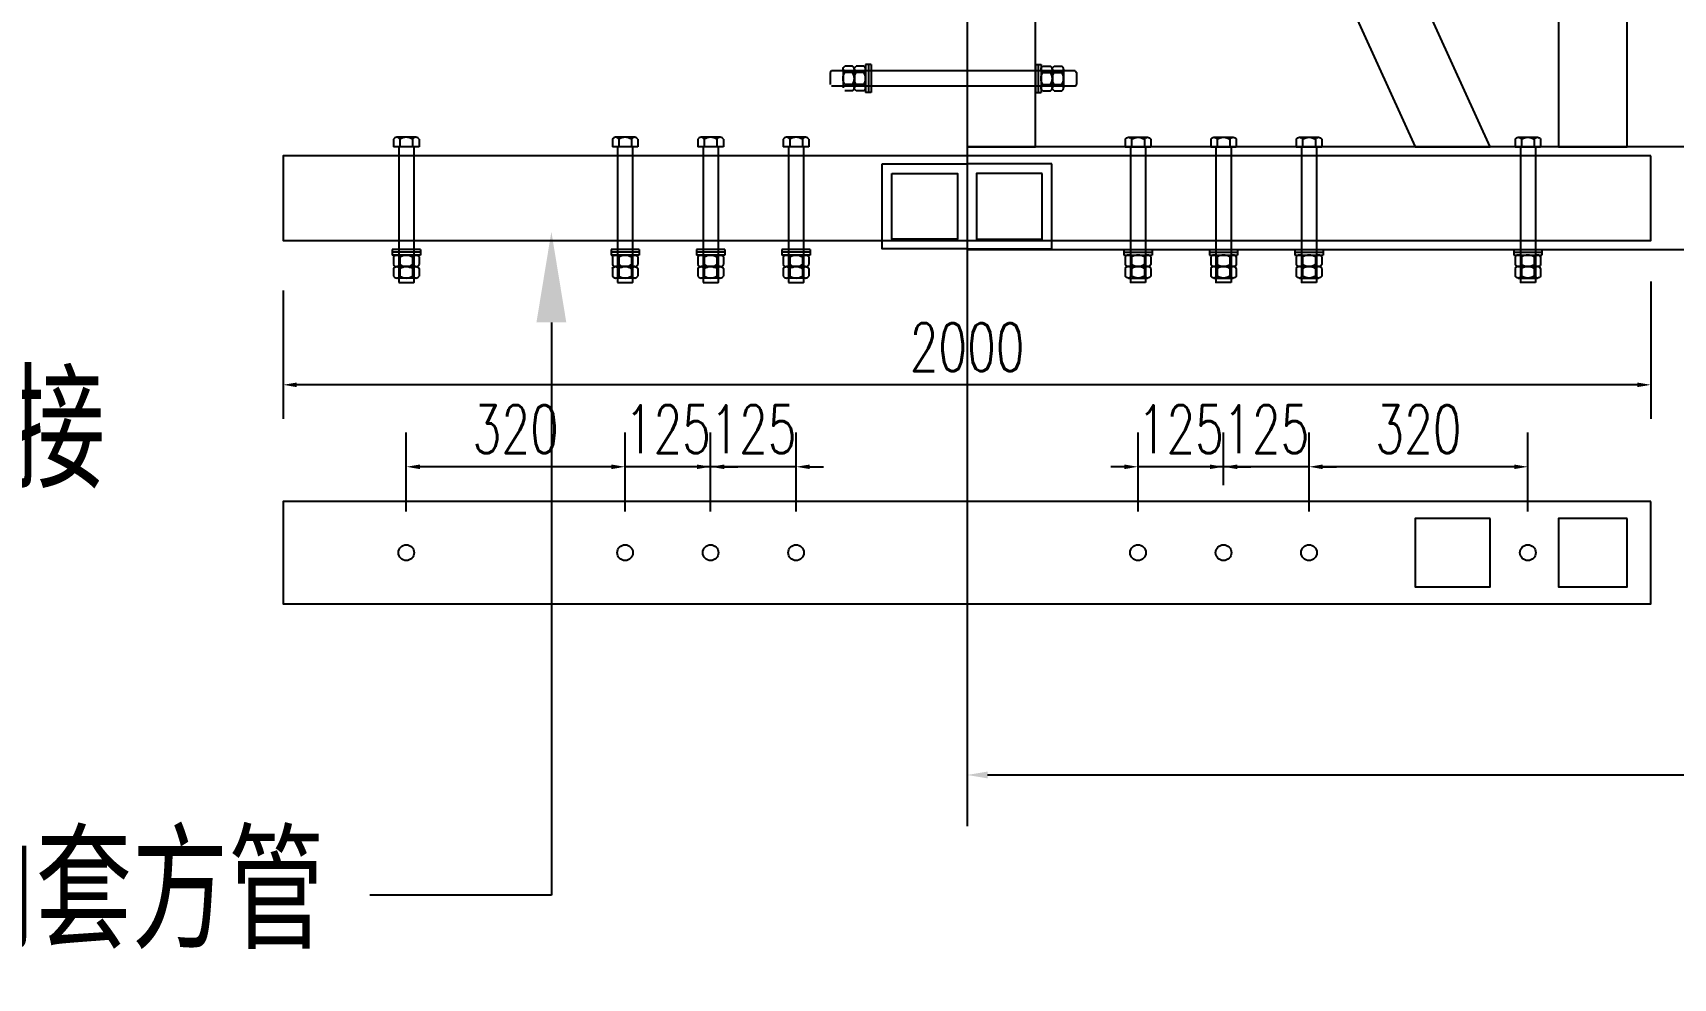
# Model space of a CAD drawing. Header units: millimetres. Extents: x -2430464 to 225692, y -180 to 1805330.
# Drawn here: x -665237 to -662838, y 489542 to 490925 of the extents above; entities that cross this region are included whole.
import ezdxf
from ezdxf import colors
from ezdxf.entities.mleader import LeaderData, LeaderLine
from ezdxf.math import Vec2, Vec3

# ---------------------------------------------------------------- set-up
doc = ezdxf.new("R2010")
doc.units = ezdxf.units.MM
doc.header["$LTSCALE"] = 1000
doc.layers.get('0').update_dxf_attribs({"linetype": 'CONTINUOUS'})
doc.layers.get('DEFPOINTS').update_dxf_attribs({"linetype": 'CONTINUOUS'})
for name, color, linetype in [('W-STEEL_FRAME钢架', 3, 'CONTINUOUS'), ('尺寸', 6, 'CONTINUOUS'), ('方管150X150X12', 3, 'CONTINUOUS')]:
    doc.layers.add(name, color=color, linetype=linetype)
doc.layers.add('成片房屋', color=1, linetype='CONTINUOUS', lineweight=0)
doc.styles.get("Standard").update_dxf_attribs({"font": 'tssdeng.shx', "width": 0.7, "bigfont": 'hztxt.shx'})
doc.styles.add('STANDARD_T3', font='simplex.shx', dxfattribs={"width": 0.7, "bigfont": 'gbcbig.shx'})
doc.dimstyles.new('W&&20', dxfattribs={"dimtxt": 70, "dimasz": 20, "dimexe": 50, "dimexo": 60, "dimgap": 20, "dimtad": 1, "dimdec": 0, "dimzin": 0, "dimdsep": 46, "dimtxsty": 'STANDARD_T3', "dimcen": 0.09, "dimclrd": 1, "dimclre": 1, "dimclrt": 7, "dimazin": 2, "dimtfac": 1, "dimtdec": 0, "dimtix": 1, "dimtmove": 2, "dimatfit": 3, "dimfxl": 0, "dimtolj": 1, "dimtzin": 0, "dimarcsym": 0})
doc.dimstyles.new('W&&30', dxfattribs={"dimtxt": 105, "dimasz": 30, "dimexe": 75, "dimexo": 90, "dimgap": 30, "dimtad": 1, "dimdec": 0, "dimzin": 0, "dimdsep": 46, "dimtxsty": 'STANDARD_T3', "dimcen": 0.09, "dimclrd": 1, "dimclre": 1, "dimclrt": 7, "dimazin": 2, "dimtfac": 1, "dimtdec": 0, "dimtix": 1, "dimtmove": 2, "dimatfit": 3, "dimfxl": 0, "dimtolj": 1, "dimtzin": 0, "dimarcsym": 0})

# ---------------------------------------------------------------- blocks, each defined once
blk = doc.blocks.new('*D2959')
at = {"layer": 'DEFPOINTS', "color": 0, "transparency": 16777216}
for p in [(-663870.9, 491908.1), (-650870.9, 490621.9), (-650870.9, 489839.4)]:
    blk.add_point(p, dxfattribs=at)
at = {"layer": '成片房屋', "color": 1, "lineweight": -2, "transparency": 16777216}
for p, q in [((-663870.9, 491818.1), (-663870.9, 489764.4)), ((-650870.9, 490531.9), (-650870.9, 489764.4)), ((-663840.9, 489839.4), (-650900.9, 489839.4))]:
    blk.add_line(p, q, dxfattribs=at)
at = {"layer": '成片房屋', "color": 1, "transparency": 16777216}
for points in [[(-663840.9, 489844.4), (-663840.9, 489834.4), (-663870.9, 489839.4)], [(-650900.9, 489844.4), (-650900.9, 489834.4), (-650870.9, 489839.4)]]:
    blk.add_solid(points, dxfattribs=at)
at = {"layer": '成片房屋', "color": 7, "transparency": 16777216, "insert": (-657370.9, 489921.9), "char_height": 105, "attachment_point": 5, "style": 'STANDARD_T3'}
blk.add_mtext('\\A1;13000', dxfattribs=at)
blk = doc.blocks.new('*D3148')
at = {"layer": 'DEFPOINTS', "color": 0, "transparency": 16777216}
for p in [(-664870.9, 490608.1), (-662870.9, 490621.1), (-664870.9, 490410.1)]:
    blk.add_point(p, dxfattribs=at)
at = {"layer": '方管150X150X12', "color": 1, "lineweight": -2, "transparency": 16777216}
for p, q in [((-662870.9, 490561.1), (-662870.9, 490360.1)), ((-664870.9, 490548.1), (-664870.9, 490360.1)), ((-662890.9, 490410.1), (-664850.9, 490410.1))]:
    blk.add_line(p, q, dxfattribs=at)
at = {"layer": '方管150X150X12', "color": 1, "transparency": 16777216}
for points in [[(-664850.9, 490413.4), (-664850.9, 490406.7), (-664870.9, 490410.1)], [(-662890.9, 490413.4), (-662890.9, 490406.7), (-662870.9, 490410.1)]]:
    blk.add_solid(points, dxfattribs=at)
at = {"layer": '方管150X150X12', "color": 7, "transparency": 16777216, "insert": (-663870.9, 490465.1), "char_height": 70, "attachment_point": 5, "style": 'STANDARD_T3'}
blk.add_mtext('\\A1;2000', dxfattribs=at)
blk = doc.blocks.new('*D3149')
at = {"layer": 'DEFPOINTS', "color": 0, "transparency": 16777216}
for p in [(-663495.9, 490290.2), (-663495.9, 490203.1), (-663370.9, 490164.6)]:
    blk.add_point(p, dxfattribs=at)
at = {"layer": '方管150X150X12', "color": 1, "lineweight": -2, "transparency": 16777216}
for p, q in [((-663495.9, 490263.1), (-663495.9, 490340.2)), ((-663370.9, 490224.6), (-663370.9, 490340.2)), ((-663515.9, 490290.2), (-663535.9, 490290.2)), ((-663370.9, 490290.2), (-663495.9, 490290.2)), ((-663350.9, 490290.2), (-663330.9, 490290.2))]:
    blk.add_line(p, q, dxfattribs=at)
at = {"layer": '方管150X150X12', "color": 1, "transparency": 16777216}
for points in [[(-663515.9, 490293.5), (-663515.9, 490286.8), (-663495.9, 490290.2)], [(-663350.9, 490293.5), (-663350.9, 490286.8), (-663370.9, 490290.2)]]:
    blk.add_solid(points, dxfattribs=at)
at = {"layer": '方管150X150X12', "color": 7, "transparency": 16777216, "insert": (-663433.4, 490345.2), "char_height": 70, "attachment_point": 5, "style": 'STANDARD_T3'}
blk.add_mtext('\\A1;125', dxfattribs=at)
blk = doc.blocks.new('*D3150')
at = {"layer": 'DEFPOINTS', "color": 0, "transparency": 16777216}
for p in [(-663370.9, 490290.2), (-663370.9, 490164.6), (-663050.9, 490164.6)]:
    blk.add_point(p, dxfattribs=at)
at = {"layer": '方管150X150X12', "color": 1, "lineweight": -2, "transparency": 16777216}
for p, q in [((-663370.9, 490224.6), (-663370.9, 490340.2)), ((-663050.9, 490224.6), (-663050.9, 490340.2)), ((-663070.9, 490290.2), (-663350.9, 490290.2))]:
    blk.add_line(p, q, dxfattribs=at)
at = {"layer": '方管150X150X12', "color": 1, "transparency": 16777216}
for points in [[(-663350.9, 490293.5), (-663350.9, 490286.8), (-663370.9, 490290.2)], [(-663070.9, 490293.5), (-663070.9, 490286.8), (-663050.9, 490290.2)]]:
    blk.add_solid(points, dxfattribs=at)
at = {"layer": '方管150X150X12', "color": 7, "transparency": 16777216, "insert": (-663210.9, 490345.2), "char_height": 70, "attachment_point": 5, "style": 'STANDARD_T3'}
blk.add_mtext('\\A1;320', dxfattribs=at)
blk = doc.blocks.new('*D3151')
at = {"layer": 'DEFPOINTS', "color": 0, "transparency": 16777216}
for p in [(-663620.9, 490290.2), (-663495.9, 490203.1), (-663620.9, 490164.6)]:
    blk.add_point(p, dxfattribs=at)
at = {"layer": '方管150X150X12', "color": 1, "lineweight": -2, "transparency": 16777216}
for p, q in [((-663620.9, 490224.6), (-663620.9, 490340.2)), ((-663495.9, 490263.1), (-663495.9, 490340.2)), ((-663640.9, 490290.2), (-663660.9, 490290.2)), ((-663495.9, 490290.2), (-663620.9, 490290.2)), ((-663475.9, 490290.2), (-663455.9, 490290.2))]:
    blk.add_line(p, q, dxfattribs=at)
at = {"layer": '方管150X150X12', "color": 1, "transparency": 16777216}
for points in [[(-663640.9, 490293.5), (-663640.9, 490286.8), (-663620.9, 490290.2)], [(-663475.9, 490293.5), (-663475.9, 490286.8), (-663495.9, 490290.2)]]:
    blk.add_solid(points, dxfattribs=at)
at = {"layer": '方管150X150X12', "color": 7, "transparency": 16777216, "insert": (-663558.4, 490345.2), "char_height": 70, "attachment_point": 5, "style": 'STANDARD_T3'}
blk.add_mtext('\\A1;125', dxfattribs=at)
blk = doc.blocks.new('*D3145')
at = {"layer": 'DEFPOINTS', "color": 0, "transparency": 16777216}
for p in [(-664245.9, 490290.2), (-664245.9, 490164.6), (-664120.9, 490164.6)]:
    blk.add_point(p, dxfattribs=at)
at = {"layer": '方管150X150X12', "color": 1, "lineweight": -2, "transparency": 16777216}
for p, q in [((-664245.9, 490224.6), (-664245.9, 490340.2)), ((-664120.9, 490224.6), (-664120.9, 490340.2)), ((-664265.9, 490290.2), (-664285.9, 490290.2)), ((-664120.9, 490290.2), (-664245.9, 490290.2)), ((-664100.9, 490290.2), (-664080.9, 490290.2))]:
    blk.add_line(p, q, dxfattribs=at)
at = {"layer": '方管150X150X12', "color": 1, "transparency": 16777216}
for points in [[(-664265.9, 490293.5), (-664265.9, 490286.8), (-664245.9, 490290.2)], [(-664100.9, 490293.5), (-664100.9, 490286.8), (-664120.9, 490290.2)]]:
    blk.add_solid(points, dxfattribs=at)
at = {"layer": '方管150X150X12', "color": 7, "transparency": 16777216, "insert": (-664183.4, 490345.2), "char_height": 70, "attachment_point": 5, "style": 'STANDARD_T3'}
blk.add_mtext('\\A1;125', dxfattribs=at)
blk = doc.blocks.new('*D3146')
at = {"layer": 'DEFPOINTS', "color": 0, "transparency": 16777216}
for p in [(-664370.9, 490290.2), (-664370.9, 490164.6), (-664245.9, 490164.6)]:
    blk.add_point(p, dxfattribs=at)
at = {"layer": '方管150X150X12', "color": 1, "lineweight": -2, "transparency": 16777216}
for p, q in [((-664370.9, 490224.6), (-664370.9, 490340.2)), ((-664245.9, 490224.6), (-664245.9, 490340.2)), ((-664390.9, 490290.2), (-664410.9, 490290.2)), ((-664245.9, 490290.2), (-664370.9, 490290.2)), ((-664225.9, 490290.2), (-664205.9, 490290.2))]:
    blk.add_line(p, q, dxfattribs=at)
at = {"layer": '方管150X150X12', "color": 1, "transparency": 16777216}
for points in [[(-664390.9, 490293.5), (-664390.9, 490286.8), (-664370.9, 490290.2)], [(-664225.9, 490293.5), (-664225.9, 490286.8), (-664245.9, 490290.2)]]:
    blk.add_solid(points, dxfattribs=at)
at = {"layer": '方管150X150X12', "color": 7, "transparency": 16777216, "insert": (-664308.4, 490345.2), "char_height": 70, "attachment_point": 5, "style": 'STANDARD_T3'}
blk.add_mtext('\\A1;125', dxfattribs=at)
blk = doc.blocks.new('*D3147')
at = {"layer": 'DEFPOINTS', "color": 0, "transparency": 16777216}
for p in [(-664690.9, 490290.2), (-664690.9, 490164.6), (-664370.9, 490164.6)]:
    blk.add_point(p, dxfattribs=at)
at = {"layer": '方管150X150X12', "color": 1, "lineweight": -2, "transparency": 16777216}
for p, q in [((-664690.9, 490224.6), (-664690.9, 490340.2)), ((-664370.9, 490224.6), (-664370.9, 490340.2)), ((-664390.9, 490290.2), (-664670.9, 490290.2))]:
    blk.add_line(p, q, dxfattribs=at)
at = {"layer": '方管150X150X12', "color": 1, "transparency": 16777216}
for points in [[(-664670.9, 490293.5), (-664670.9, 490286.8), (-664690.9, 490290.2)], [(-664390.9, 490293.5), (-664390.9, 490286.8), (-664370.9, 490290.2)]]:
    blk.add_solid(points, dxfattribs=at)
at = {"layer": '方管150X150X12', "color": 7, "transparency": 16777216, "insert": (-664530.9, 490345.2), "char_height": 70, "attachment_point": 5, "style": 'STANDARD_T3'}
blk.add_mtext('\\A1;320', dxfattribs=at)
blk = doc.blocks.new('*U2827')
at = {"layer": 'W-STEEL_FRAME钢架', "color": 2}
blk.add_lwpolyline([(-50, 500), (50, 500), (50, -500), (-50, -500)], close=True, dxfattribs=at)
blk = doc.blocks.new('*U2828')
at = {"color": 0, "linetype": 'ByBlock', "lineweight": -2, "transparency": 16777216}
blk.add_blockref('*U2827', (11245, 0), dxfattribs=at)

msp = doc.modelspace()

# ---------------------------------------------------------------- linework, layer by layer
msp.add_lwpolyline([(-663561.02, 491758.13), (-663670.89, 491758.13), (-663215.76, 490758.13), (-663105.89, 490758.13)], close=True)
for points in [[(-664068.88, 490869.13), (-664070.94, 490867.07)], [(-664070.94, 490867.07), (-664070.94, 490849.2)], [(-663712.95, 490869.13), (-664068.88, 490869.13)], [(-664052.19, 490871.63), (-664052.19, 490844.64)], [(-664038.44, 490876.13), (-664049.44, 490876.13)], [(-664038.44, 490867.13), (-664049.44, 490867.13)], [(-664035.69, 490871.63), (-664035.69, 490844.64)], [(-664035.69, 490871.63), (-664035.69, 490844.64)], [(-664021.94, 490876.13), (-664032.94, 490876.13)], [(-664021.94, 490867.13), (-664032.94, 490867.13)], [(-664019.19, 490878.76), (-664019.19, 490837.51)], [(-664015.07, 490878.76), (-664019.19, 490878.76)], [(-664019.19, 490871.63), (-664019.19, 490844.64)], [(-664015.07, 490878.76), (-664015.07, 490837.51)], [(-664015.07, 490878.76), (-664015.07, 490837.51)], [(-664010.94, 490878.76), (-664015.07, 490878.76)], [(-664010.94, 490878.76), (-664010.94, 490837.51)], [(-663770.89, 490878.76), (-663766.76, 490878.76)], [(-663770.89, 490878.76), (-663770.89, 490837.51)], [(-663766.76, 490878.76), (-663762.64, 490878.76)], [(-663766.76, 490878.76), (-663766.76, 490837.51)], [(-663766.76, 490878.76), (-663766.76, 490837.51)], [(-663762.64, 490878.76), (-663762.64, 490837.51)], [(-663762.64, 490871.63), (-663762.64, 490844.64)], [(-663759.89, 490876.13), (-663748.89, 490876.13)], [(-663759.89, 490867.13), (-663748.89, 490867.13)], [(-663746.14, 490871.63), (-663746.14, 490844.64)], [(-663746.14, 490871.63), (-663746.14, 490844.64)], [(-663743.39, 490876.13), (-663732.39, 490876.13)], [(-663743.39, 490867.13), (-663732.39, 490867.13)], [(-663729.64, 490871.63), (-663729.64, 490844.64)], [(-663712.95, 490869.13), (-663710.89, 490867.07)], [(-663710.89, 490867.07), (-663710.89, 490849.2)], [(-663712.95, 490847.13), (-664068.88, 490847.13)], [(-664038.44, 490849.14), (-664049.44, 490849.14)], [(-664021.94, 490849.14), (-664032.94, 490849.14)], [(-663759.89, 490849.14), (-663748.89, 490849.14)], [(-663743.39, 490849.14), (-663732.39, 490849.14)], [(-663712.95, 490847.13), (-663710.89, 490849.2)], [(-664038.44, 490840.14), (-664049.44, 490840.14)], [(-664021.94, 490840.14), (-664032.94, 490840.14)], [(-664015.07, 490837.51), (-664019.19, 490837.51)], [(-664010.94, 490837.51), (-664015.07, 490837.51)], [(-663770.89, 490837.51), (-663766.76, 490837.51)], [(-663766.76, 490837.51), (-663762.64, 490837.51)], [(-663759.89, 490840.14), (-663748.89, 490840.14)], [(-663743.39, 490840.14), (-663732.39, 490840.14)], [(-664709.53, 490769.33), (-664709.53, 490758.13)], [(-664676.9, 490772.13), (-664704.87, 490772.13)], [(-664700.21, 490769.33), (-664700.21, 490758.13)], [(-664681.56, 490769.33), (-664681.56, 490758.13)], [(-664672.24, 490769.33), (-664672.24, 490758.13)], [(-664389.53, 490769.33), (-664389.53, 490758.13)], [(-664356.9, 490772.13), (-664384.87, 490772.13)], [(-664380.21, 490769.33), (-664380.21, 490758.13)], [(-664361.56, 490769.33), (-664361.56, 490758.13)], [(-664352.24, 490769.33), (-664352.24, 490758.13)], [(-664264.53, 490769.33), (-664264.53, 490758.13)], [(-664231.9, 490772.13), (-664259.87, 490772.13)], [(-664255.21, 490769.33), (-664255.21, 490758.13)], [(-664236.56, 490769.33), (-664236.56, 490758.13)], [(-664227.24, 490769.33), (-664227.24, 490758.13)], [(-664139.53, 490769.33), (-664139.53, 490758.13)], [(-664106.9, 490772.13), (-664134.87, 490772.13)], [(-664130.21, 490769.33), (-664130.21, 490758.13)], [(-664111.56, 490769.33), (-664111.56, 490758.13)], [(-664102.24, 490769.33), (-664102.24, 490758.13)], [(-663639.53, 490769.33), (-663639.53, 490758.13)], [(-663634.87, 490772.13), (-663606.9, 490772.13)], [(-663630.21, 490769.33), (-663630.21, 490758.13)], [(-663611.56, 490769.33), (-663611.56, 490758.13)], [(-663602.24, 490769.33), (-663602.24, 490758.13)], [(-663514.53, 490769.33), (-663514.53, 490758.13)], [(-663509.87, 490772.13), (-663481.9, 490772.13)], [(-663505.21, 490769.33), (-663505.21, 490758.13)], [(-663486.56, 490769.33), (-663486.56, 490758.13)], [(-663477.24, 490769.33), (-663477.24, 490758.13)], [(-663389.53, 490769.33), (-663389.53, 490758.13)], [(-663384.87, 490772.13), (-663356.9, 490772.13)], [(-663380.21, 490769.33), (-663380.21, 490758.13)], [(-663361.56, 490769.33), (-663361.56, 490758.13)], [(-663352.24, 490769.33), (-663352.24, 490758.13)], [(-663069.53, 490769.33), (-663069.53, 490758.13)], [(-663064.87, 490772.13), (-663036.9, 490772.13)], [(-663060.21, 490769.33), (-663060.21, 490758.13)], [(-663041.56, 490769.33), (-663041.56, 490758.13)], [(-663032.24, 490769.33), (-663032.24, 490758.13)], [(-664672.24, 490758.13), (-664709.53, 490758.13)], [(-664701.89, 490758.13), (-664701.89, 490559.61)], [(-664679.89, 490758.13), (-664679.89, 490559.61)], [(-664352.24, 490758.13), (-664389.53, 490758.13)], [(-664381.89, 490758.13), (-664381.89, 490559.61)], [(-664359.89, 490758.13), (-664359.89, 490559.61)], [(-664227.24, 490758.13), (-664264.53, 490758.13)], [(-664256.89, 490758.13), (-664256.89, 490559.61)], [(-664234.89, 490758.13), (-664234.89, 490559.61)], [(-664102.24, 490758.13), (-664139.53, 490758.13)], [(-664131.89, 490758.13), (-664131.89, 490559.61)], [(-664109.89, 490758.13), (-664109.89, 490559.61)], [(-663639.53, 490758.13), (-663602.24, 490758.13)], [(-663631.89, 490758.13), (-663631.89, 490559.61)], [(-663609.89, 490758.13), (-663609.89, 490559.61)], [(-663514.53, 490758.13), (-663477.24, 490758.13)], [(-663506.89, 490758.13), (-663506.89, 490559.61)], [(-663484.89, 490758.13), (-663484.89, 490559.61)], [(-663389.53, 490758.13), (-663352.24, 490758.13)], [(-663381.89, 490758.13), (-663381.89, 490559.61)], [(-663359.89, 490758.13), (-663359.89, 490559.61)], [(-663069.53, 490758.13), (-663032.24, 490758.13)], [(-663061.89, 490758.13), (-663061.89, 490559.61)], [(-663039.89, 490758.13), (-663039.89, 490559.61)], [(-664670.26, 490608.13), (-664711.51, 490608.13)], [(-664711.51, 490608.13), (-664711.51, 490604.01)], [(-664670.26, 490604.01), (-664711.51, 490604.01)], [(-664711.51, 490604.01), (-664711.51, 490599.88)], [(-664670.26, 490604.01), (-664711.51, 490604.01)], [(-664670.26, 490608.13), (-664670.26, 490604.01)], [(-664670.26, 490604.01), (-664670.26, 490599.88)], [(-664350.26, 490608.13), (-664391.51, 490608.13)], [(-664391.51, 490608.13), (-664391.51, 490604.01)], [(-664350.26, 490604.01), (-664391.51, 490604.01)], [(-664391.51, 490604.01), (-664391.51, 490599.88)], [(-664350.26, 490604.01), (-664391.51, 490604.01)], [(-664350.26, 490608.13), (-664350.26, 490604.01)], [(-664350.26, 490604.01), (-664350.26, 490599.88)], [(-664225.26, 490608.13), (-664266.51, 490608.13)], [(-664266.51, 490608.13), (-664266.51, 490604.01)], [(-664225.26, 490604.01), (-664266.51, 490604.01)], [(-664266.51, 490604.01), (-664266.51, 490599.88)], [(-664225.26, 490604.01), (-664266.51, 490604.01)], [(-664225.26, 490608.13), (-664225.26, 490604.01)], [(-664225.26, 490604.01), (-664225.26, 490599.88)], [(-664100.26, 490608.13), (-664141.51, 490608.13)], [(-664141.51, 490608.13), (-664141.51, 490604.01)], [(-664100.26, 490604.01), (-664141.51, 490604.01)], [(-664141.51, 490604.01), (-664141.51, 490599.88)], [(-664100.26, 490604.01), (-664141.51, 490604.01)], [(-664100.26, 490608.13), (-664100.26, 490604.01)], [(-664100.26, 490604.01), (-664100.26, 490599.88)], [(-663641.51, 490608.13), (-663641.51, 490604.01)], [(-663641.51, 490608.13), (-663600.26, 490608.13)], [(-663641.51, 490604.01), (-663641.51, 490599.88)], [(-663641.51, 490604.01), (-663600.26, 490604.01)], [(-663641.51, 490604.01), (-663600.26, 490604.01)], [(-663600.26, 490608.13), (-663600.26, 490604.01)], [(-663600.26, 490604.01), (-663600.26, 490599.88)], [(-663516.51, 490608.13), (-663516.51, 490604.01)], [(-663516.51, 490608.13), (-663475.26, 490608.13)], [(-663516.51, 490604.01), (-663516.51, 490599.88)], [(-663516.51, 490604.01), (-663475.26, 490604.01)], [(-663516.51, 490604.01), (-663475.26, 490604.01)], [(-663475.26, 490608.13), (-663475.26, 490604.01)], [(-663475.26, 490604.01), (-663475.26, 490599.88)], [(-663391.51, 490608.13), (-663391.51, 490604.01)], [(-663391.51, 490608.13), (-663350.26, 490608.13)], [(-663391.51, 490604.01), (-663391.51, 490599.88)], [(-663391.51, 490604.01), (-663350.26, 490604.01)], [(-663391.51, 490604.01), (-663350.26, 490604.01)], [(-663350.26, 490608.13), (-663350.26, 490604.01)], [(-663350.26, 490604.01), (-663350.26, 490599.88)], [(-663071.51, 490608.13), (-663071.51, 490604.01)], [(-663071.51, 490608.13), (-663030.26, 490608.13)], [(-663071.51, 490604.01), (-663071.51, 490599.88)], [(-663071.51, 490604.01), (-663030.26, 490604.01)], [(-663071.51, 490604.01), (-663030.26, 490604.01)], [(-663030.26, 490608.13), (-663030.26, 490604.01)], [(-663030.26, 490604.01), (-663030.26, 490599.88)], [(-664670.26, 490599.88), (-664711.51, 490599.88)], [(-664709.53, 490597.08), (-664709.53, 490585.88)], [(-664709.53, 490580.28), (-664709.53, 490569.08)], [(-664676.9, 490599.88), (-664704.87, 490599.88)], [(-664676.9, 490583.08), (-664704.87, 490583.08)], [(-664676.9, 490583.08), (-664704.87, 490583.08)], [(-664700.21, 490597.08), (-664700.21, 490585.88)], [(-664700.21, 490580.28), (-664700.21, 490569.08)], [(-664681.56, 490597.08), (-664681.56, 490585.88)], [(-664681.56, 490580.28), (-664681.56, 490569.08)], [(-664672.24, 490597.08), (-664672.24, 490585.88)], [(-664672.24, 490580.28), (-664672.24, 490569.08)], [(-664350.26, 490599.88), (-664391.51, 490599.88)], [(-664389.53, 490597.08), (-664389.53, 490585.88)], [(-664389.53, 490580.28), (-664389.53, 490569.08)], [(-664356.9, 490599.88), (-664384.87, 490599.88)], [(-664356.9, 490583.08), (-664384.87, 490583.08)], [(-664356.9, 490583.08), (-664384.87, 490583.08)], [(-664380.21, 490597.08), (-664380.21, 490585.88)], [(-664380.21, 490580.28), (-664380.21, 490569.08)], [(-664361.56, 490597.08), (-664361.56, 490585.88)], [(-664361.56, 490580.28), (-664361.56, 490569.08)], [(-664352.24, 490597.08), (-664352.24, 490585.88)], [(-664352.24, 490580.28), (-664352.24, 490569.08)], [(-664225.26, 490599.88), (-664266.51, 490599.88)], [(-664264.53, 490597.08), (-664264.53, 490585.88)], [(-664264.53, 490580.28), (-664264.53, 490569.08)], [(-664231.9, 490599.88), (-664259.87, 490599.88)], [(-664231.9, 490583.08), (-664259.87, 490583.08)], [(-664231.9, 490583.08), (-664259.87, 490583.08)], [(-664255.21, 490597.08), (-664255.21, 490585.88)], [(-664255.21, 490580.28), (-664255.21, 490569.08)], [(-664236.56, 490597.08), (-664236.56, 490585.88)], [(-664236.56, 490580.28), (-664236.56, 490569.08)], [(-664227.24, 490597.08), (-664227.24, 490585.88)], [(-664227.24, 490580.28), (-664227.24, 490569.08)], [(-664100.26, 490599.88), (-664141.51, 490599.88)], [(-664139.53, 490597.08), (-664139.53, 490585.88)], [(-664139.53, 490580.28), (-664139.53, 490569.08)], [(-664106.9, 490599.88), (-664134.87, 490599.88)], [(-664106.9, 490583.08), (-664134.87, 490583.08)], [(-664106.9, 490583.08), (-664134.87, 490583.08)], [(-664130.21, 490597.08), (-664130.21, 490585.88)], [(-664130.21, 490580.28), (-664130.21, 490569.08)], [(-664111.56, 490597.08), (-664111.56, 490585.88)], [(-664111.56, 490580.28), (-664111.56, 490569.08)], [(-664102.24, 490597.08), (-664102.24, 490585.88)], [(-664102.24, 490580.28), (-664102.24, 490569.08)], [(-663641.51, 490599.88), (-663600.26, 490599.88)], [(-663639.53, 490597.08), (-663639.53, 490585.88)], [(-663639.53, 490580.28), (-663639.53, 490569.08)], [(-663634.87, 490599.88), (-663606.9, 490599.88)], [(-663634.87, 490583.08), (-663606.9, 490583.08)], [(-663634.87, 490583.08), (-663606.9, 490583.08)], [(-663630.21, 490597.08), (-663630.21, 490585.88)], [(-663630.21, 490580.28), (-663630.21, 490569.08)], [(-663611.56, 490597.08), (-663611.56, 490585.88)], [(-663611.56, 490580.28), (-663611.56, 490569.08)], [(-663602.24, 490597.08), (-663602.24, 490585.88)], [(-663602.24, 490580.28), (-663602.24, 490569.08)], [(-663516.51, 490599.88), (-663475.26, 490599.88)], [(-663514.53, 490597.08), (-663514.53, 490585.88)], [(-663514.53, 490580.28), (-663514.53, 490569.08)], [(-663509.87, 490599.88), (-663481.9, 490599.88)], [(-663509.87, 490583.08), (-663481.9, 490583.08)], [(-663509.87, 490583.08), (-663481.9, 490583.08)], [(-663505.21, 490597.08), (-663505.21, 490585.88)], [(-663505.21, 490580.28), (-663505.21, 490569.08)], [(-663486.56, 490597.08), (-663486.56, 490585.88)], [(-663486.56, 490580.28), (-663486.56, 490569.08)], [(-663477.24, 490597.08), (-663477.24, 490585.88)], [(-663477.24, 490580.28), (-663477.24, 490569.08)], [(-663391.51, 490599.88), (-663350.26, 490599.88)], [(-663389.53, 490597.08), (-663389.53, 490585.88)], [(-663389.53, 490580.28), (-663389.53, 490569.08)], [(-663384.87, 490599.88), (-663356.9, 490599.88)], [(-663384.87, 490583.08), (-663356.9, 490583.08)], [(-663384.87, 490583.08), (-663356.9, 490583.08)], [(-663380.21, 490597.08), (-663380.21, 490585.88)], [(-663380.21, 490580.28), (-663380.21, 490569.08)], [(-663361.56, 490597.08), (-663361.56, 490585.88)], [(-663361.56, 490580.28), (-663361.56, 490569.08)], [(-663352.24, 490597.08), (-663352.24, 490585.88)], [(-663352.24, 490580.28), (-663352.24, 490569.08)], [(-663071.51, 490599.88), (-663030.26, 490599.88)], [(-663069.53, 490597.08), (-663069.53, 490585.88)], [(-663069.53, 490580.28), (-663069.53, 490569.08)], [(-663064.87, 490599.88), (-663036.9, 490599.88)], [(-663064.87, 490583.08), (-663036.9, 490583.08)], [(-663064.87, 490583.08), (-663036.9, 490583.08)], [(-663060.21, 490597.08), (-663060.21, 490585.88)], [(-663060.21, 490580.28), (-663060.21, 490569.08)], [(-663041.56, 490597.08), (-663041.56, 490585.88)], [(-663041.56, 490580.28), (-663041.56, 490569.08)], [(-663032.24, 490597.08), (-663032.24, 490585.88)], [(-663032.24, 490580.28), (-663032.24, 490569.08)], [(-664676.9, 490566.28), (-664704.87, 490566.28)], [(-664701.89, 490559.61), (-664679.89, 490559.61), (-664679.89, 490559.61)], [(-664356.9, 490566.28), (-664384.87, 490566.28)], [(-664381.89, 490559.61), (-664359.89, 490559.61), (-664359.89, 490559.61)], [(-664231.9, 490566.28), (-664259.87, 490566.28)], [(-664256.89, 490559.61), (-664234.89, 490559.61), (-664234.89, 490559.61)], [(-664106.9, 490566.28), (-664134.87, 490566.28)], [(-664131.89, 490559.61), (-664109.89, 490559.61), (-664109.89, 490559.61)], [(-663634.87, 490566.28), (-663606.9, 490566.28)], [(-663609.89, 490559.61), (-663631.89, 490559.61), (-663631.89, 490559.61)], [(-663509.87, 490566.28), (-663481.9, 490566.28)], [(-663484.89, 490559.61), (-663506.89, 490559.61), (-663506.89, 490559.61)], [(-663384.87, 490566.28), (-663356.9, 490566.28)], [(-663359.89, 490559.61), (-663381.89, 490559.61), (-663381.89, 490559.61)], [(-663064.87, 490566.28), (-663036.9, 490566.28)], [(-663039.89, 490559.61), (-663061.89, 490559.61), (-663061.89, 490559.61)]]:
    msp.add_lwpolyline(points)
for points in [[(-664049.44, 490867.13, -0.6117695), (-664049.44, 490876.13, -0.6117695)], [(-664049.44, 490849.13, -0.3058581), (-664049.44, 490867.13, -0.3058581)], [(-664038.45, 490867.13, 0.6117695), (-664038.45, 490876.13, 0.6117695)], [(-664038.45, 490849.13, 0.3058581), (-664038.45, 490867.13, 0.3058581)], [(-664032.94, 490867.13, -0.6117695), (-664032.94, 490876.13, -0.6117695)], [(-664032.94, 490849.13, -0.3058581), (-664032.94, 490867.13, -0.3058581)], [(-664021.95, 490867.13, 0.6117695), (-664021.95, 490876.13, 0.6117695)], [(-664021.95, 490849.13, 0.3058581), (-664021.95, 490867.13, 0.3058581)], [(-663759.88, 490867.13, -0.6117695), (-663759.88, 490876.13, -0.6117695)], [(-663759.88, 490849.13, -0.3058581), (-663759.88, 490867.13, -0.3058581)], [(-663748.89, 490867.13, 0.6117695), (-663748.89, 490876.13, 0.6117695)], [(-663748.89, 490849.13, 0.3058581), (-663748.89, 490867.13, 0.3058581)], [(-663743.38, 490867.13, -0.6117695), (-663743.38, 490876.13, -0.6117695)], [(-663743.38, 490849.13, -0.3058581), (-663743.38, 490867.13, -0.3058581)], [(-663732.39, 490867.13, 0.6117695), (-663732.39, 490876.13, 0.6117695)], [(-663732.39, 490849.13, 0.3058581), (-663732.39, 490867.13, 0.3058581)], [(-664038.45, 490840.14, 0.6117695), (-664038.45, 490849.14, 0.6117695)], [(-664032.94, 490840.14, -0.6117695), (-664032.94, 490849.14, -0.6117695)], [(-664021.95, 490840.14, 0.6117695), (-664021.95, 490849.14, 0.6117695)], [(-663759.88, 490840.14, -0.6117695), (-663759.88, 490849.14, -0.6117695)], [(-663748.89, 490840.14, 0.6117695), (-663748.89, 490849.14, 0.6117695)], [(-663743.38, 490840.14, -0.6117695), (-663743.38, 490849.14, -0.6117695)], [(-663732.39, 490840.14, 0.6117695), (-663732.39, 490849.14, 0.6117695)], [(-664700.21, 490769.33, 0.6010709), (-664709.53, 490769.33, 0.6010709)], [(-664681.56, 490769.33, 0.30051), (-664700.21, 490769.33, 0.30051)], [(-664672.24, 490769.33, 0.6010709), (-664681.56, 490769.33, 0.6010709)], [(-664380.21, 490769.33, 0.6010709), (-664389.53, 490769.33, 0.6010709)], [(-664361.56, 490769.33, 0.30051), (-664380.21, 490769.33, 0.30051)], [(-664352.24, 490769.33, 0.6010709), (-664361.56, 490769.33, 0.6010709)], [(-664255.21, 490769.33, 0.6010709), (-664264.53, 490769.33, 0.6010709)], [(-664236.56, 490769.33, 0.30051), (-664255.21, 490769.33, 0.30051)], [(-664227.24, 490769.33, 0.6010709), (-664236.56, 490769.33, 0.6010709)], [(-664130.21, 490769.33, 0.6010709), (-664139.53, 490769.33, 0.6010709)], [(-664111.56, 490769.33, 0.30051), (-664130.21, 490769.33, 0.30051)], [(-664102.24, 490769.33, 0.6010709), (-664111.56, 490769.33, 0.6010709)], [(-663639.53, 490769.33, -0.6010709), (-663630.21, 490769.33, -0.6010709)], [(-663630.21, 490769.33, -0.30051), (-663611.56, 490769.33, -0.30051)], [(-663611.56, 490769.33, -0.6010709), (-663602.24, 490769.33, -0.6010709)], [(-663514.53, 490769.33, -0.6010709), (-663505.21, 490769.33, -0.6010709)], [(-663505.21, 490769.33, -0.30051), (-663486.56, 490769.33, -0.30051)], [(-663486.56, 490769.33, -0.6010709), (-663477.24, 490769.33, -0.6010709)], [(-663389.53, 490769.33, -0.6010709), (-663380.21, 490769.33, -0.6010709)], [(-663380.21, 490769.33, -0.30051), (-663361.56, 490769.33, -0.30051)], [(-663361.56, 490769.33, -0.6010709), (-663352.24, 490769.33, -0.6010709)], [(-663069.53, 490769.33, -0.6010709), (-663060.21, 490769.33, -0.6010709)], [(-663060.21, 490769.33, -0.30051), (-663041.56, 490769.33, -0.30051)], [(-663041.56, 490769.33, -0.6010709), (-663032.24, 490769.33, -0.6010709)], [(-664709.53, 490597.08, -0.6010706), (-664700.21, 490597.08, -0.6010706)], [(-664709.53, 490585.89, 0.6010706), (-664700.21, 490585.89, 0.6010706)], [(-664709.53, 490580.28, -0.6010706), (-664700.21, 490580.28, -0.6010706)], [(-664700.21, 490597.08, -0.3005099), (-664681.56, 490597.08, -0.3005099)], [(-664700.21, 490585.89, 0.3005099), (-664681.56, 490585.89, 0.3005099)], [(-664700.21, 490580.28, -0.3005099), (-664681.56, 490580.28, -0.3005099)], [(-664681.57, 490580.28, -0.6010706), (-664672.24, 490580.28, -0.6010706)], [(-664681.56, 490597.08, -0.6010706), (-664672.24, 490597.08, -0.6010706)], [(-664681.56, 490585.89, 0.6010706), (-664672.24, 490585.89, 0.6010706)], [(-664389.53, 490597.08, -0.6010706), (-664380.21, 490597.08, -0.6010706)], [(-664389.53, 490585.89, 0.6010706), (-664380.21, 490585.89, 0.6010706)], [(-664389.53, 490580.28, -0.6010706), (-664380.21, 490580.28, -0.6010706)], [(-664380.21, 490597.08, -0.3005099), (-664361.56, 490597.08, -0.3005099)], [(-664380.21, 490585.89, 0.3005099), (-664361.56, 490585.89, 0.3005099)], [(-664380.21, 490580.28, -0.3005099), (-664361.56, 490580.28, -0.3005099)], [(-664361.57, 490580.28, -0.6010706), (-664352.24, 490580.28, -0.6010706)], [(-664361.56, 490597.08, -0.6010706), (-664352.24, 490597.08, -0.6010706)], [(-664361.56, 490585.89, 0.6010706), (-664352.24, 490585.89, 0.6010706)], [(-664264.53, 490597.08, -0.6010706), (-664255.21, 490597.08, -0.6010706)], [(-664264.53, 490585.89, 0.6010706), (-664255.21, 490585.89, 0.6010706)], [(-664264.53, 490580.28, -0.6010706), (-664255.21, 490580.28, -0.6010706)], [(-664255.21, 490597.08, -0.3005099), (-664236.56, 490597.08, -0.3005099)], [(-664255.21, 490585.89, 0.3005099), (-664236.56, 490585.89, 0.3005099)], [(-664255.21, 490580.28, -0.3005099), (-664236.56, 490580.28, -0.3005099)], [(-664236.57, 490580.28, -0.6010706), (-664227.24, 490580.28, -0.6010706)], [(-664236.56, 490597.08, -0.6010706), (-664227.24, 490597.08, -0.6010706)], [(-664236.56, 490585.89, 0.6010706), (-664227.24, 490585.89, 0.6010706)], [(-664139.53, 490597.08, -0.6010706), (-664130.21, 490597.08, -0.6010706)], [(-664139.53, 490585.89, 0.6010706), (-664130.21, 490585.89, 0.6010706)], [(-664139.53, 490580.28, -0.6010706), (-664130.21, 490580.28, -0.6010706)], [(-664130.21, 490597.08, -0.3005099), (-664111.56, 490597.08, -0.3005099)], [(-664130.21, 490585.89, 0.3005099), (-664111.56, 490585.89, 0.3005099)], [(-664130.21, 490580.28, -0.3005099), (-664111.56, 490580.28, -0.3005099)], [(-664111.57, 490580.28, -0.6010706), (-664102.24, 490580.28, -0.6010706)], [(-664111.56, 490597.08, -0.6010706), (-664102.24, 490597.08, -0.6010706)], [(-664111.56, 490585.89, 0.6010706), (-664102.24, 490585.89, 0.6010706)], [(-663630.21, 490597.08, 0.6010706), (-663639.53, 490597.08, 0.6010706)], [(-663630.21, 490585.89, -0.6010706), (-663639.53, 490585.89, -0.6010706)], [(-663630.21, 490580.28, 0.6010706), (-663639.53, 490580.28, 0.6010706)], [(-663611.56, 490597.08, 0.3005099), (-663630.21, 490597.08, 0.3005099)], [(-663611.56, 490585.89, -0.3005099), (-663630.21, 490585.89, -0.3005099)], [(-663611.56, 490580.28, 0.3005099), (-663630.21, 490580.28, 0.3005099)], [(-663602.24, 490597.08, 0.6010706), (-663611.57, 490597.08, 0.6010706)], [(-663602.24, 490585.89, -0.6010706), (-663611.57, 490585.89, -0.6010706)], [(-663602.24, 490580.28, 0.6010706), (-663611.56, 490580.28, 0.6010706)], [(-663505.21, 490597.08, 0.6010706), (-663514.53, 490597.08, 0.6010706)], [(-663505.21, 490585.89, -0.6010706), (-663514.53, 490585.89, -0.6010706)], [(-663505.21, 490580.28, 0.6010706), (-663514.53, 490580.28, 0.6010706)], [(-663486.56, 490597.08, 0.3005099), (-663505.21, 490597.08, 0.3005099)], [(-663486.56, 490585.89, -0.3005099), (-663505.21, 490585.89, -0.3005099)], [(-663486.56, 490580.28, 0.3005099), (-663505.21, 490580.28, 0.3005099)], [(-663477.24, 490597.08, 0.6010706), (-663486.57, 490597.08, 0.6010706)], [(-663477.24, 490585.89, -0.6010706), (-663486.57, 490585.89, -0.6010706)], [(-663477.24, 490580.28, 0.6010706), (-663486.56, 490580.28, 0.6010706)], [(-663380.21, 490597.08, 0.6010706), (-663389.53, 490597.08, 0.6010706)], [(-663380.21, 490585.89, -0.6010706), (-663389.53, 490585.89, -0.6010706)], [(-663380.21, 490580.28, 0.6010706), (-663389.53, 490580.28, 0.6010706)], [(-663361.56, 490597.08, 0.3005099), (-663380.21, 490597.08, 0.3005099)], [(-663361.56, 490585.89, -0.3005099), (-663380.21, 490585.89, -0.3005099)], [(-663361.56, 490580.28, 0.3005099), (-663380.21, 490580.28, 0.3005099)], [(-663352.24, 490597.08, 0.6010706), (-663361.57, 490597.08, 0.6010706)], [(-663352.24, 490585.89, -0.6010706), (-663361.57, 490585.89, -0.6010706)], [(-663352.24, 490580.28, 0.6010706), (-663361.56, 490580.28, 0.6010706)], [(-663060.21, 490597.08, 0.6010706), (-663069.53, 490597.08, 0.6010706)], [(-663060.21, 490585.89, -0.6010706), (-663069.53, 490585.89, -0.6010706)], [(-663060.21, 490580.28, 0.6010706), (-663069.53, 490580.28, 0.6010706)], [(-663041.56, 490597.08, 0.3005099), (-663060.21, 490597.08, 0.3005099)], [(-663041.56, 490585.89, -0.3005099), (-663060.21, 490585.89, -0.3005099)], [(-663041.56, 490580.28, 0.3005099), (-663060.21, 490580.28, 0.3005099)], [(-663032.24, 490597.08, 0.6010706), (-663041.57, 490597.08, 0.6010706)], [(-663032.24, 490585.89, -0.6010706), (-663041.57, 490585.89, -0.6010706)], [(-663032.24, 490580.28, 0.6010706), (-663041.56, 490580.28, 0.6010706)], [(-664709.53, 490569.09, 0.6010706), (-664700.21, 490569.09, 0.6010706)], [(-664700.21, 490569.09, 0.3005099), (-664681.56, 490569.09, 0.3005099)], [(-664681.57, 490569.09, 0.6010706), (-664672.24, 490569.09, 0.6010706)], [(-664389.53, 490569.09, 0.6010706), (-664380.21, 490569.09, 0.6010706)], [(-664380.21, 490569.09, 0.3005099), (-664361.56, 490569.09, 0.3005099)], [(-664361.57, 490569.09, 0.6010706), (-664352.24, 490569.09, 0.6010706)], [(-664264.53, 490569.09, 0.6010706), (-664255.21, 490569.09, 0.6010706)], [(-664255.21, 490569.09, 0.3005099), (-664236.56, 490569.09, 0.3005099)], [(-664236.57, 490569.09, 0.6010706), (-664227.24, 490569.09, 0.6010706)], [(-664139.53, 490569.09, 0.6010706), (-664130.21, 490569.09, 0.6010706)], [(-664130.21, 490569.09, 0.3005099), (-664111.56, 490569.09, 0.3005099)], [(-664111.57, 490569.09, 0.6010706), (-664102.24, 490569.09, 0.6010706)], [(-663630.21, 490569.09, -0.6010706), (-663639.53, 490569.09, -0.6010706)], [(-663611.56, 490569.09, -0.3005099), (-663630.21, 490569.09, -0.3005099)], [(-663602.24, 490569.09, -0.6010706), (-663611.56, 490569.09, -0.6010706)], [(-663505.21, 490569.09, -0.6010706), (-663514.53, 490569.09, -0.6010706)], [(-663486.56, 490569.09, -0.3005099), (-663505.21, 490569.09, -0.3005099)], [(-663477.24, 490569.09, -0.6010706), (-663486.56, 490569.09, -0.6010706)], [(-663380.21, 490569.09, -0.6010706), (-663389.53, 490569.09, -0.6010706)], [(-663361.56, 490569.09, -0.3005099), (-663380.21, 490569.09, -0.3005099)], [(-663352.24, 490569.09, -0.6010706), (-663361.56, 490569.09, -0.6010706)], [(-663060.21, 490569.09, -0.6010706), (-663069.53, 490569.09, -0.6010706)], [(-663041.56, 490569.09, -0.3005099), (-663060.21, 490569.09, -0.3005099)], [(-663032.24, 490569.09, -0.6010706), (-663041.56, 490569.09, -0.6010706)]]:
    msp.add_lwpolyline(points, format="xyb")
at = {"color": 2}
msp.add_lwpolyline([(-662870.89, 490745.13), (-664870.89, 490745.13), (-664870.89, 490621.13), (-662870.89, 490621.13)], close=True, dxfattribs=at)
at = {"layer": 'W-STEEL_FRAME钢架', "color": 2}
msp.add_lwpolyline([(-663770.89, 491758.13), (-663870.89, 491758.13), (-663870.89, 490758.13), (-663770.89, 490758.13)], close=True, dxfattribs=at)
at = {"layer": '尺寸', "color": 0}
msp.add_line((-663870.89, 491758.13), (-663870.89, 490758.13), dxfattribs=at)
at = {"layer": '方管150X150X12'}
for points in [[(-650870.89, 490608.13), (-650870.89, 490758.13), (-663870.89, 490758.13), (-663870.89, 490608.13)], [(-663994.89, 490733.13), (-663870.89, 490733.13), (-663870.89, 490609.13), (-663994.89, 490609.13)], [(-663746.89, 490733.13), (-663870.89, 490733.13), (-663870.89, 490609.13), (-663746.89, 490609.13)], [(-663980.89, 490719.13), (-663884.89, 490719.13), (-663884.89, 490623.13), (-663980.89, 490623.13)], [(-663760.89, 490719.13), (-663856.89, 490719.13), (-663856.89, 490623.13), (-663760.89, 490623.13)], [(-662870.89, 490239.56), (-664870.89, 490239.56), (-664870.89, 490089.56), (-662870.89, 490089.56)], [(-663105.89, 490214.56), (-663215.76, 490214.56), (-663215.76, 490114.56), (-663105.89, 490114.56)], [(-662905.89, 490214.56), (-663005.89, 490214.56), (-663005.89, 490114.56), (-662905.89, 490114.56)]]:
    msp.add_lwpolyline(points, close=True, dxfattribs=at)
for centre in [(-664690.89, 490164.56), (-664370.89, 490164.56), (-664245.89, 490164.56), (-664120.89, 490164.56), (-663620.89, 490164.56), (-663495.89, 490164.56), (-663370.89, 490164.56), (-663050.89, 490164.56)]:
    msp.add_circle(centre, 11.5, dxfattribs=at)

# ---------------------------------------------------------------- block references
at = {"xscale": -1}
msp.add_blockref('*U2828', (-651710.89, 491258.13), dxfattribs=at)

# ---------------------------------------------------------------- dimensions: what is measured, and where the dimension line sits
at = {"layer": '成片房屋', "color": 1}
dim = msp.add_linear_dim(base=(-650870.89, 489839.43), p1=(-663870.89, 491908.13), p2=(-650870.89, 490621.9), angle=180, dimstyle='W&&30', dxfattribs=at)
dim.commit()
dim.dimension.update_dxf_attribs({"geometry": '*D2959', "text_midpoint": (-657370.89, 489921.93)})
at = {"layer": '方管150X150X12'}
for base, p1, p2, picture, middle in [((-664870.89, 490410.07), (-662870.89, 490621.13), (-664870.89, 490608.13), '*D3148', (-663870.89, 490465.07)), ((-664690.89, 490290.17), (-664370.89, 490164.56), (-664690.89, 490164.56), '*D3147', (-664530.89, 490345.17)), ((-664370.89, 490290.17), (-664245.89, 490164.56), (-664370.89, 490164.56), '*D3146', (-664308.39, 490345.17)), ((-664245.89, 490290.17), (-664120.89, 490164.56), (-664245.89, 490164.56), '*D3145', (-664183.39, 490345.17)), ((-663620.89, 490290.17), (-663495.89, 490203.06), (-663620.89, 490164.56), '*D3151', (-663558.39, 490345.17)), ((-663495.89, 490290.17), (-663370.89, 490164.56), (-663495.89, 490203.06), '*D3149', (-663433.39, 490345.17)), ((-663370.89, 490290.17), (-663050.89, 490164.56), (-663370.89, 490164.56), '*D3150', (-663210.89, 490345.17))]:
    dim = msp.add_linear_dim(base=base, p1=p1, p2=p2, angle=180, dimstyle='W&&20', dxfattribs=at)
    dim.commit()
    dim.dimension.update_dxf_attribs({"geometry": picture, "text_midpoint": middle})

# ---------------------------------------------------------------- leaders
at = {"color": 3}
ml = msp.add_multileader_mtext('Standard', dxfattribs=at)
ml.set_content('{\\fSimSun|b0|i0|c134|p34;内套方管}', color=3)
ml.set_leader_properties()
ml.build(insert=Vec2(0, 0))
ml.multileader.update_dxf_attribs({"dogleg_length": 265.42, "arrow_head_size": 132.71})
ctx = ml.context
ctx.base_point, ctx.char_height, ctx.arrow_head_size, ctx.landing_gap_size, ctx.plane_origin = Vec3(-665435.6, 489663.45), 147.456, 132.71, 66.36, Vec3(-664228.7, 482309.62)
ctx.text_align_type = 2
notes = []
notes.append((ctx, [(0, (1, 1, 0), (-664478.7, 489663.45), (-1, 0), 265.42, [(0, [(-664478.7, 490634.13)], 0, [])])]))
ctx.mtext.insert, ctx.mtext.width, ctx.mtext.alignment, ctx.mtext.flow_direction = Vec3(-664810.48, 489748.65), 2317.6461, 3, 5
ml = msp.add_multileader_mtext('Standard', dxfattribs=at)
ml.set_content('{\\fSimSun|b0|i0|c134|p34;内套方管}', color=3)
ml.set_leader_properties()
ml.build(insert=Vec2(0, 0))
ml.multileader.update_dxf_attribs({"dogleg_length": 265.42, "arrow_head_size": 132.71})
ctx = ml.context
ctx.base_point, ctx.char_height, ctx.arrow_head_size, ctx.landing_gap_size, ctx.plane_origin = Vec3(-666888.86, 489650.45), 147.456, 132.71, 66.36, Vec3(-667404.28, 482296.62)
notes.append((ctx, [(0, (1, 1, 0), (-667154.28, 489650.45), (1, 0), 265.42, [(0, [(-667154.28, 490621.13)], 0, [])])]))
ctx.mtext.insert, ctx.mtext.width, ctx.mtext.flow_direction = Vec3(-666822.5, 489735.65), 2317.6461, 5
ml = msp.add_multileader_mtext('Standard', dxfattribs=at)
ml.set_content('M22x220{\\fSimSun|b0|i0|c134|p34;螺栓连接}', color=3)
ml.set_leader_properties()
ml.build(insert=Vec2(0, 0))
ml.multileader.update_dxf_attribs({"dogleg_length": 265.42, "arrow_head_size": 132.71})
ctx = ml.context
ctx.base_point, ctx.char_height, ctx.arrow_head_size, ctx.landing_gap_size, ctx.plane_origin = Vec3(-666259.73, 490337.97), 147.456, 132.71, 66.36, Vec3(-663545.93, 482737.09)
notes.append((ctx, [(0, (1, 1, 0), (-666525.15, 490337.97), (1, 0), 265.42, [(0, [(-666866.16, 490574.68)], 0, [])])]))
ctx.mtext.insert, ctx.mtext.width, ctx.mtext.flow_direction = Vec3(-666193.38, 490422.35), 1716.225, 5
for ctx, leaders in notes:
    for number, flags, end, landing, length, lines in leaders:
        leader = LeaderData()
        leader.index, (leader.has_last_leader_line, leader.has_dogleg_vector, leader.attachment_direction) = number, flags
        leader.last_leader_point, leader.dogleg_vector, leader.dogleg_length = Vec3(end), Vec3(landing), length
        for number, points, colour, breaks in lines:
            line = LeaderLine()
            line.index, line.vertices, line.color, line.breaks = number, Vec3.list(points), colors.encode_raw_color(colour), breaks
            leader.lines.append(line)
        ctx.leaders.append(leader)

doc.saveas('drawing.dxf')
